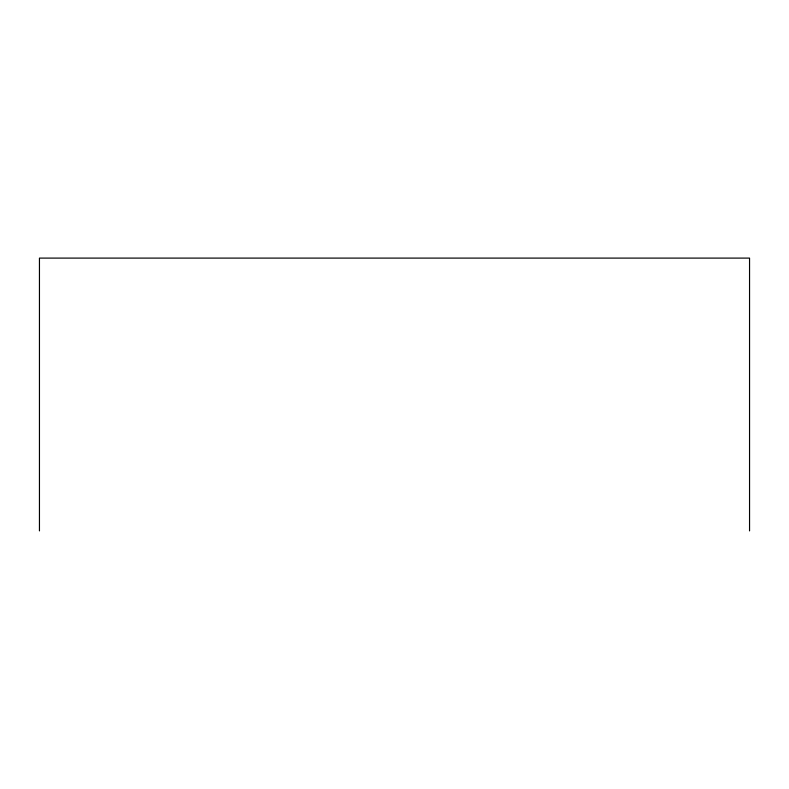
<?xml version="1.0" encoding="UTF-8"?>
<svg xmlns="http://www.w3.org/2000/svg" width="789" height="789" viewBox="0 0 789 789"><rect width="100%" height="100%" fill="white"/><g stroke="black" fill="none" stroke-linecap="round" stroke-linejoin="round"><path stroke-width="1.18" d="M749.55 530.898L749.55 258.102L39.45 258.102L39.45 530.898"/></g></svg>
